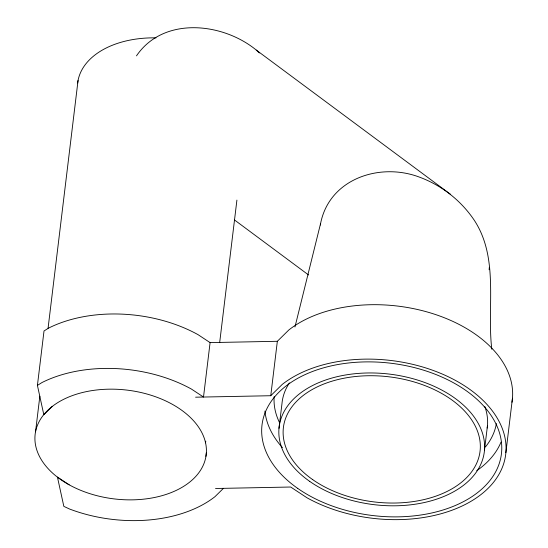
<?xml version="1.0" encoding="UTF-8"?>
<svg xmlns="http://www.w3.org/2000/svg" width="548" height="548" viewBox="0 0 548 548"><rect width="100%" height="100%" fill="white"/><g stroke="black" fill="none" stroke-linecap="round" stroke-linejoin="round"><path stroke-width="0.82" d="M320.47 225.009L320.614 223.392C329.519 178.456 380.291 162.105 419.713 177.23C441.907 185.477 461.176 200.691 474.349 220.365C499.262 258.519 486.761 306.681 491.796 349.22M489.124 269.698L489.343 267.273M52.094 406.568L43.819 414.713L37.422 385.402L44.011 330.978L48.587 328.101A118.416 75.323 6.9 0 1 198.054 334.664L210.09 342.61L277.343 341.288L288.878 329.93A124.876 79.433 6.9 0 1 433.886 313.997A124.876 79.433 6.9 0 1 511.948 402.294M35.538 431.803L39.846 396.17M48.066 328.279L78.049 80.501M210.09 342.61L203.507 397.04L191.464 389.094A118.416 75.323 6.9 0 0 42.004 382.531L37.422 385.402M205.562 442.846L205.767 441.174M205.897 456.374L206.308 452.984M219.659 342.664L236.914 200.109M195.595 397.197L270.76 395.718L277.343 341.288M278.98 428.392L281.973 403.65A103.346 65.739 6.9 0 1 289.406 382.929M484.473 450.374L487.467 425.632M505.879 452.662L512.462 398.232M294.975 326.937L320.614 223.392M136.486 55.862C163.475 16.05 222.741 22.537 256.272 50.067L450.552 194.335M270.76 395.718L282.295 384.36A124.876 79.433 6.9 0 1 456.381 380.935A124.876 79.433 6.9 0 1 481.158 494.406A124.876 79.433 6.9 0 1 307.065 497.831L290.687 487.021L215.528 488.494M223.44 488.343L214.953 496.694A118.416 75.323 6.9 0 1 69.623 509.051L63.835 506.379L57.437 477.068L69.178 484.822A86.125 54.779 6.9 0 0 205.795 457.224A86.125 54.779 6.9 0 0 87.022 391.498A86.125 54.779 6.9 0 0 69.178 484.822M234.434 219.919L308.579 274.98M256.272 50.067L259.375 52.951M496.365 423.583A111.956 71.213 6.9 0 1 485.446 446.908M279.535 422.624A111.956 71.213 6.9 0 1 274.171 396.601M484.822 406.52A103.346 65.739 6.9 0 1 487.186 428.029M501.002 442.126A120.574 76.693 6.9 0 1 476.733 470.705M282.432 447.641A120.574 76.693 6.9 0 1 264.917 411.069M77.665 82.988A86.125 54.779 6.9 0 1 156.029 37.867M297.728 488.398A120.574 76.693 6.9 0 0 498.002 466.869A120.574 76.693 6.9 0 0 349.446 362.879A120.574 76.693 6.9 0 0 297.728 488.398M309.723 481.391A103.346 65.739 6.9 0 0 481.391 462.944A103.346 65.739 6.9 0 0 354.056 373.811A103.346 65.739 6.9 0 0 309.723 481.391M312.723 479.644A99.044 62.999 6.9 0 0 477.24 461.957A99.044 62.999 6.9 0 0 355.207 376.545A99.044 62.999 6.9 0 0 312.723 479.644"/></g></svg>
